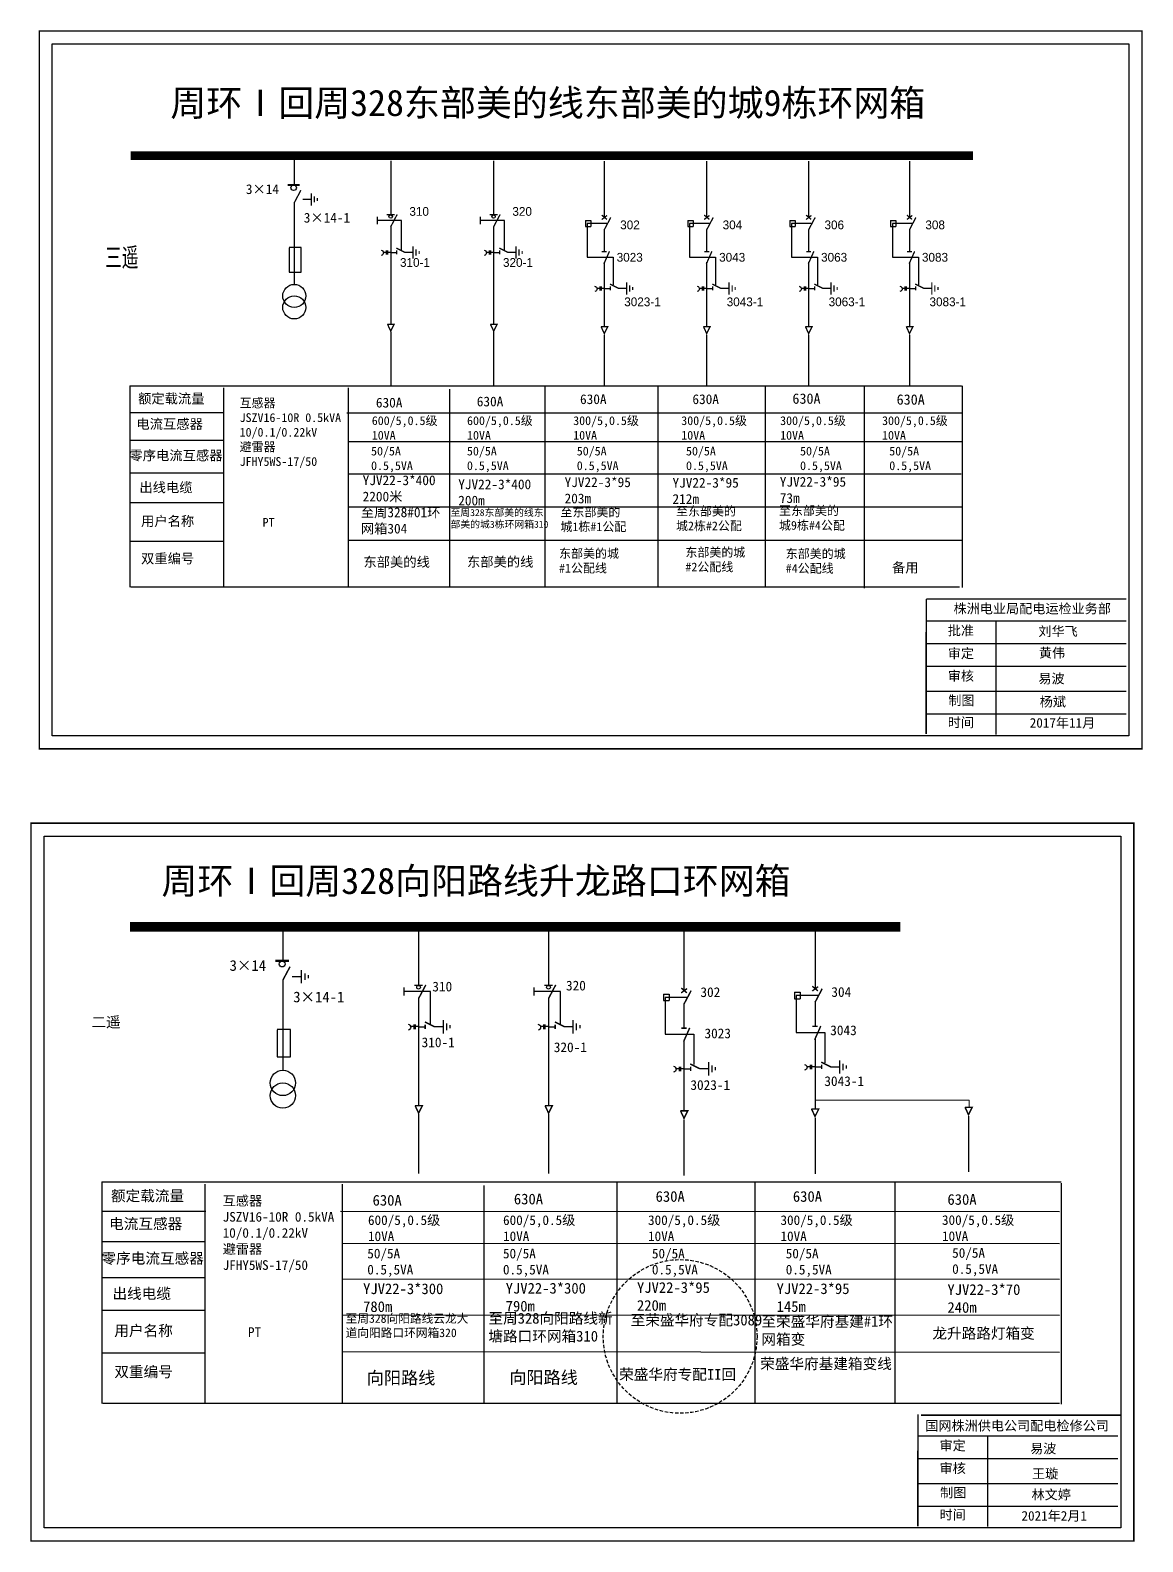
# Model space of a CAD drawing. Extents: x -187 to 352, y -252 to 97.
# Drawn here: x -48.8 to 77.8, y -75.1 to 97 of the extents above; entities that cross this region are included whole.
import ezdxf

# ---------------------------------------------------------------- set-up
doc = ezdxf.new("R2010")
doc.units = 0
doc.header["$LTSCALE"] = 0.774411
for name, pattern in [('ACAD_ISO02W100', [15, 12, -3]), ('CENTER', [50.8, 31.75, -6.35, 6.35, -6.35]), ('HIDDENX2', [0.75, 0.5, -0.25])]:
    doc.linetypes.add(name, pattern=pattern)
doc.layers.get('0').update_dxf_attribs({"linetype": 'CONTINUOUS'})
doc.layers.add('2', color=7, linetype='CONTINUOUS')
doc.layers.add('3', color=7, linetype='CONTINUOUS')
doc.styles.add('hztxt_txtstyle_0.00_0_0', font='simkai.ttf')
doc.styles.add('hztxt_txtstyle_1.80_0_0', font='', dxfattribs={"height": 1.8, "bigfont": 'hztxt.shx'})
doc.styles.add('hztxt_txtstyle_2.70_0_0', font='simkai.ttf', dxfattribs={"height": 2.7})
doc.styles.add('KaiTi_txtstyle_1.22_0_0', font='simkai.ttf', dxfattribs={"height": 1.220356})
doc.styles.add('SimSun_txtstyle_1.09_0_0', font='', dxfattribs={"height": 1.0944})
doc.styles.get("Standard").update_dxf_attribs({"font": '', "height": 2.5})
doc.styles.add('字体', font='', dxfattribs={"height": 2.5})
doc.styles.add('宋体', font='', dxfattribs={"width": 0.65})
doc.styles.get('hztxt_txtstyle_1.80_0_0').set_extended_font_data('hztxt')
doc.styles.get('SimSun_txtstyle_1.09_0_0').set_extended_font_data('SimSun')
doc.styles.get('Standard').set_extended_font_data('SimSun')
doc.styles.get('字体').set_extended_font_data('SimSun')
doc.styles.get('宋体').set_extended_font_data('SimSun')

# ---------------------------------------------------------------- blocks, each defined once
blk = doc.blocks.new('JD')
for points in [[(-2, 0.2), (-2, -0.2), (2, 0.2), (2, -0.2)], [(1, -1.2), (1, -0.8), (-1, -1.2), (-1, -0.8)], [(-0.5, -1.8), (-0.5, -2.2), (0.5, -1.8), (0.5, -2.2)]]:
    blk.add_trace(points)

msp = doc.modelspace()

# ---------------------------------------------------------------- linework, layer by layer
at = {"color": 0}
for p, q in [((-18.8, 82.69), (-18.8, 79.41)), ((-7.81, 82.09), (-7.81, 75.98)), ((3.9, 82.09), (3.9, 75.98)), ((16.49, 82.06), (16.49, 75.64)), ((28.15, 82.06), (28.15, 75.64)), ((39.75, 82.06), (39.75, 75.64)), ((51.22, 82.06), (51.22, 75.64)), ((-17.8, 77.74), (-16.86, 77.74)), ((-18.78, 77.37), (-18.78, 68.05)), ((-7.81, 74.62), (-7.81, 63.52)), ((3.9, 74.62), (3.9, 63.52)), ((14.36, 75.3), (14.96, 75.3)), ((14.36, 75.3), (14.36, 74.63)), ((14.36, 74.63), (14.96, 74.63)), ((14.96, 75.3), (14.96, 74.63)), ((16.49, 74.28), (16.49, 71.81)), ((26.02, 75.3), (26.62, 75.3)), ((26.02, 75.3), (26.02, 74.63)), ((26.02, 74.63), (26.62, 74.63)), ((26.62, 75.3), (26.62, 74.63)), ((28.15, 74.28), (28.15, 71.81)), ((37.62, 75.3), (38.22, 75.3)), ((37.62, 75.3), (37.62, 74.63)), ((37.62, 74.63), (38.22, 74.63)), ((38.22, 75.3), (38.22, 74.63)), ((39.75, 74.28), (39.75, 71.81)), ((49.09, 75.3), (49.69, 75.3)), ((49.09, 75.3), (49.09, 74.63)), ((49.09, 74.63), (49.69, 74.63)), ((49.69, 75.3), (49.69, 74.63)), ((51.22, 74.28), (51.22, 71.81)), ((-7.81, 71.67), (-7.12, 71.67)), ((-6.22, 71.69), (-5.28, 71.69)), ((3.9, 71.67), (4.59, 71.67)), ((5.5, 71.69), (6.44, 71.69)), ((16.49, 70.57), (16.49, 63.26)), ((28.15, 70.57), (28.15, 63.26)), ((39.75, 70.57), (39.75, 63.26)), ((51.22, 70.57), (51.22, 63.26)), ((16.49, 67.57), (17.18, 67.57)), ((18.09, 67.59), (19.03, 67.59)), ((28.15, 67.57), (28.84, 67.57)), ((29.74, 67.59), (30.68, 67.59)), ((39.75, 67.57), (40.44, 67.57)), ((41.34, 67.59), (42.28, 67.59)), ((51.22, 67.57), (51.92, 67.57)), ((52.82, 67.59), (53.76, 67.59)), ((-26.74, 53.42), (-37.44, 53.42)), ((-26.78, 50.27), (-37.48, 50.27)), ((-26.78, 46.55), (-37.48, 46.55)), ((-26.82, 43.16), (-37.53, 43.16)), ((-26.78, 38.75), (-37.49, 38.75)), ((-4.64, -5.01), (-4.64, -11.73)), ((10.15, -5.01), (10.15, -11.73)), ((40.48, -5.11), (40.48, -12.16)), ((-20.1, -5.29), (-20.1, -8.91)), ((25.56, -5.31), (25.56, -12.37)), ((-20.09, -11.15), (-20.09, -21.41)), ((-19.01, -10.74), (-17.97, -10.74)), ((-4.64, -13.23), (-4.64, -25.44)), ((10.15, -13.23), (10.15, -25.44)), ((23.22, -12.75), (23.88, -12.75)), ((23.22, -12.75), (23.22, -13.48)), ((23.22, -13.48), (23.88, -13.48)), ((23.88, -12.75), (23.88, -13.48)), ((38.13, -12.55), (38.79, -12.55)), ((38.13, -12.55), (38.13, -13.28)), ((38.13, -13.28), (38.79, -13.28)), ((38.79, -12.55), (38.79, -13.28)), ((40.48, -13.66), (40.48, -16.38)), ((25.56, -13.87), (25.56, -16.59)), ((-4.64, -16.47), (-3.88, -16.47)), ((-2.88, -16.45), (-1.85, -16.45)), ((10.15, -16.47), (10.91, -16.47)), ((11.9, -16.45), (12.94, -16.45)), ((25.56, -17.95), (25.56, -25.99)), ((40.48, -17.75), (40.48, -25.78)), ((25.56, -21.25), (26.33, -21.25)), ((27.32, -21.23), (28.35, -21.23)), ((40.48, -21.05), (41.24, -21.05)), ((42.23, -21.03), (43.27, -21.03)), ((-28.84, -37.5), (-40.61, -37.5)), ((-28.88, -40.96), (-40.66, -40.96)), ((-28.88, -45.05), (-40.66, -45.05)), ((-28.93, -48.78), (-40.7, -48.78)), ((-28.88, -53.63), (-40.66, -53.63))]:
    msp.add_line(p, q, dxfattribs=at)
at = {"color": 0, "linetype": 'ACAD_ISO02W100'}
for p, q in [((16.79, 74.95), (14.55, 74.95)), ((14.55, 74.95), (14.55, 71.14)), ((28.45, 74.95), (26.21, 74.95)), ((26.21, 74.95), (26.21, 71.14)), ((40.05, 74.95), (37.81, 74.95)), ((37.81, 74.95), (37.81, 71.14)), ((51.52, 74.95), (49.28, 74.95)), ((49.28, 74.95), (49.28, 71.14)), ((14.55, 71.14), (17.51, 71.14)), ((17.51, 71.14), (17.51, 68)), ((26.21, 71.14), (29.16, 71.14)), ((29.16, 71.14), (29.16, 68)), ((37.81, 71.14), (40.76, 71.14)), ((40.76, 71.14), (40.76, 68)), ((49.28, 71.14), (52.24, 71.14)), ((52.24, 71.14), (52.24, 68)), ((25.89, -13.14), (23.43, -13.14)), ((23.43, -13.14), (23.43, -17.33)), ((40.81, -12.93), (38.34, -12.93)), ((38.34, -12.93), (38.34, -17.12)), ((38.34, -17.12), (41.59, -17.12)), ((41.59, -17.12), (41.59, -20.57)), ((23.43, -17.33), (26.68, -17.33)), ((26.68, -17.33), (26.68, -20.78))]:
    msp.add_line(p, q, dxfattribs=at)
at = {"color": 0, "linetype": 'CENTER'}
for p, q in [((-7.81, 62.62), (-7.81, 56.48)), ((3.91, 62.62), (3.91, 56.48)), ((16.5, 62.28), (16.5, 56.52)), ((28.15, 62.28), (28.15, 56.52)), ((39.75, 62.28), (39.75, 56.52)), ((51.23, 62.28), (51.23, 56.52)), ((-4.63, -26.43), (-4.63, -33.18)), ((10.16, -26.43), (10.16, -33.18)), ((25.57, -27.07), (25.57, -33.41)), ((40.48, -26.86), (40.48, -33.2)), ((57.96, -26.64), (57.96, -32.98))]:
    msp.add_line(p, q, dxfattribs=at)
at = {"color": 0, "linetype": 'Continuous'}
for p, q in [((-37.51, 56.5), (57.16, 56.5)), ((-37.47, 33.55), (-37.47, 56.5)), ((-26.84, 56.25), (-26.84, 33.56)), ((-12.63, 56.25), (-12.63, 33.56)), ((-1.11, 56.1), (-1.11, 33.57)), ((9.72, 56.45), (9.72, 33.56)), ((22.61, 56.45), (22.61, 33.56)), ((34.81, 56.44), (34.81, 33.54)), ((46.08, 56.36), (46.08, 33.47)), ((57.21, 56.48), (57.21, 33.54)), ((-12.8, 53.43), (57.19, 53.43)), ((-12.63, 50.14), (57.21, 50.14)), ((-12.63, 46.46), (57.1, 46.46)), ((-12.63, 42.73), (57.29, 42.73)), ((-12.63, 38.93), (57.19, 38.93)), ((56.94, 33.55), (-37.39, 33.55)), ((53.15, 29.75), (75.9, 29.75)), ((61.04, 29.75), (61.04, 16.81)), ((53.15, 27.15), (75.9, 27.15)), ((53.15, 24.56), (75.9, 24.56)), ((53.15, 21.73), (75.9, 21.73)), ((53.15, 19.14), (75.9, 19.14)), ((-40.68, -34.11), (68.5, -34.11)), ((-40.64, -59.35), (-40.64, -34.11)), ((-28.95, -34.38), (-28.95, -59.34)), ((-13.32, -34.38), (-13.32, -59.34)), ((17.91, -34.16), (17.91, -59.34)), ((33.64, -34.16), (33.64, -59.34)), ((49.58, -34.18), (49.58, -59.36)), ((68.5, -34.26), (68.5, -59.45)), ((2.79, -34.55), (2.79, -59.33)), ((-13.51, -37.48), (68.3, -37.49)), ((-13.32, -41.11), (68.3, -41.15)), ((-13.32, -45.16), (68.3, -45.19)), ((-13.32, -49.26), (68.3, -49.3)), ((-13.32, -53.43), (68.3, -53.51)), ((68.3, -59.35), (-40.56, -59.35)), ((52.2, -63.03), (74.96, -63.03)), ((60.1, -63.03), (60.1, -73.37)), ((52.2, -65.62), (74.96, -65.62)), ((52.2, -68.45), (74.96, -68.45)), ((52.2, -71.04), (74.96, -71.04))]:
    msp.add_line(p, q, dxfattribs=at)
at = {"color": 7, "linetype": 'Continuous', "lineweight": 0, "ltscale": 0.801668}
for p, q in [((40.48, -24.84), (58.04, -24.84)), ((58.01, -24.82), (58.01, -25.64))]:
    msp.add_line(p, q, dxfattribs=at)
at = {"color": 0, "linetype": 'Continuous', "const_width": 0.182}
for points in [[(-47.79, 96.88), (77.69, 96.88), (77.69, 15.17), (-47.79, 15.17)], [(-48.74, 6.69), (76.75, 6.69), (76.75, -75.01), (-48.74, -75.01)]]:
    msp.add_lwpolyline(points, close=True, dxfattribs=at)
at = {"color": 0, "linetype": 'Continuous'}
for points in [[(-46.32, 95.4), (76.21, 95.4), (76.21, 16.65), (-46.32, 16.65)], [(-47.26, 5.22), (75.27, 5.22), (75.27, -73.53), (-47.26, -73.53)]]:
    msp.add_lwpolyline(points, close=True, dxfattribs=at)
at = {"color": 0}
for points, const_width in [([(-37.39, 82.69), (58.46, 82.69)], 0.998), ([(-19.55, 79.36), (-18.15, 79.36)], 0.238), ([(-18.78, 77.33), (-18.03, 78.75)], 0.15), ([(-8.26, 75.96), (-7.37, 75.96)], 0.15), ([(-7.81, 74.58), (-7.07, 76)], 0.15), ([(3.46, 75.96), (4.35, 75.96)], 0.15), ([(3.9, 74.58), (4.65, 76)], 0.15), ([(16.21, 75.42), (16.82, 75.88)], 0.15), ([(16.21, 75.92), (16.8, 75.43)], 0.15), ([(16.49, 74.24), (17.24, 75.66)], 0.15), ([(27.86, 75.42), (28.47, 75.88)], 0.15), ([(27.87, 75.92), (28.46, 75.43)], 0.15), ([(28.15, 74.24), (28.9, 75.66)], 0.15), ([(39.47, 75.92), (40.05, 75.43)], 0.15), ([(39.46, 75.42), (40.07, 75.88)], 0.15), ([(39.75, 74.24), (40.5, 75.66)], 0.15), ([(50.94, 75.42), (51.55, 75.88)], 0.15), ([(50.94, 75.92), (51.53, 75.43)], 0.15), ([(51.22, 74.24), (51.97, 75.66)], 0.15), ([(-7.16, 72.17), (-6.16, 71.67)], 0.15), ([(-7.12, 71.9), (-7.12, 71.44)], 0.15), ([(4.56, 72.17), (5.55, 71.67)], 0.15), ([(4.59, 71.9), (4.59, 71.44)], 0.15), ([(16.22, 71.77), (16.78, 71.77)], 0.15), ([(16.46, 70.38), (17.09, 71.8)], 0.15), ([(27.88, 71.77), (28.44, 71.77)], 0.15), ([(28.12, 70.38), (28.75, 71.8)], 0.15), ([(39.48, 71.77), (40.03, 71.77)], 0.15), ([(39.72, 70.38), (40.35, 71.8)], 0.15), ([(50.96, 71.77), (51.51, 71.77)], 0.15), ([(51.19, 70.38), (51.82, 71.8)], 0.15), ([(17.14, 68.07), (18.14, 67.57)], 0.15), ([(17.18, 67.8), (17.18, 67.34)], 0.15), ([(28.8, 68.07), (29.8, 67.57)], 0.15), ([(28.84, 67.8), (28.84, 67.34)], 0.15), ([(40.4, 68.07), (41.4, 67.57)], 0.15), ([(40.44, 67.8), (40.44, 67.34)], 0.15), ([(51.88, 68.07), (52.88, 67.57)], 0.15), ([(51.92, 67.8), (51.92, 67.34)], 0.15), ([(-8.18, 63.5), (-7.42, 63.5), (-7.81, 62.72), (-8.17, 63.51)], 0.15), ([(3.54, 63.5), (4.3, 63.5), (3.91, 62.72), (3.54, 63.51)], 0.15), ([(16.12, 63.22), (16.89, 63.22), (16.5, 62.44), (16.13, 63.23)], 0.15), ([(27.78, 63.22), (28.54, 63.22), (28.15, 62.44), (27.79, 63.23)], 0.15), ([(39.38, 63.22), (40.14, 63.22), (39.75, 62.44), (39.39, 63.23)], 0.15), ([(50.86, 63.22), (51.62, 63.22), (51.23, 62.44), (50.87, 63.23)], 0.15), ([(-37.48, -5.09), (50.2, -5.09)], 1.1), ([(-20.93, -8.96), (-19.39, -8.96)], 0.261), ([(-20.09, -11.19), (-19.26, -9.63)], 0.165), ([(-5.12, -11.75), (-4.15, -11.75)], 0.165), ([(-4.64, -13.27), (-3.81, -11.71)], 0.165), ([(9.67, -11.75), (10.64, -11.75)], 0.165), ([(10.15, -13.27), (10.97, -11.71)], 0.165), ([(25.26, -12.07), (25.9, -12.61)], 0.165), ([(25.25, -12.62), (25.92, -12.12)], 0.165), ([(40.16, -12.41), (40.83, -11.91)], 0.165), ([(40.17, -11.86), (40.82, -12.4)], 0.165), ([(25.56, -13.91), (26.39, -12.35)], 0.165), ([(40.48, -13.7), (41.3, -12.14)], 0.165), ([(-3.92, -15.92), (-2.82, -16.47)], 0.165), ([(-3.88, -16.22), (-3.88, -16.72)], 0.165), ([(10.87, -15.92), (11.97, -16.47)], 0.165), ([(10.91, -16.22), (10.91, -16.72)], 0.165), ([(25.27, -16.64), (25.88, -16.64)], 0.165), ([(25.53, -18.16), (26.22, -16.6)], 0.165), ([(40.18, -16.43), (40.79, -16.43)], 0.165), ([(40.44, -17.95), (41.14, -16.39)], 0.165), ([(26.28, -20.71), (27.38, -21.25)], 0.165), ([(41.2, -20.5), (42.29, -21.05)], 0.165), ([(26.33, -21), (26.33, -21.51)], 0.165), ([(41.24, -20.79), (41.24, -21.3)], 0.165), ([(-5.04, -25.46), (-4.2, -25.46), (-4.63, -26.31), (-5.03, -25.45)], 0.165), ([(9.75, -25.46), (10.58, -25.46), (10.16, -26.31), (9.76, -25.45)], 0.165), ([(40.07, -25.83), (40.91, -25.83), (40.48, -26.68), (40.08, -25.82)], 0.165), ([(57.54, -25.64), (58.37, -25.64), (57.95, -26.49), (57.55, -25.63)], 0.165), ([(25.16, -26.04), (26, -26.04), (25.57, -26.89), (25.17, -26.03)], 0.165)]:
    msp.add_lwpolyline(points, dxfattribs=dict(at, const_width=const_width))
for points in [[(-9.33, 75.74), (-9.33, 74.9)], [(2.39, 75.74), (2.39, 74.9)], [(-19.38, 72.21), (-19.38, 69.41), (-17.99, 69.41), (-17.99, 72.24), (-19.38, 72.24)], [(-8.32, 71.68), (-8.63, 71.68)], [(-8.32, 71.89), (-8.32, 71.43)], [(-8.18, 71.89), (-8.18, 71.43)], [(-7.82, 71.68), (-8.18, 71.68)], [(3.4, 71.68), (3.08, 71.68)], [(3.4, 71.89), (3.4, 71.43)], [(3.54, 71.89), (3.54, 71.43)], [(3.9, 71.68), (3.54, 71.68)], [(15.99, 67.57), (15.67, 67.57)], [(15.99, 67.78), (15.99, 67.33)], [(16.13, 67.78), (16.13, 67.33)], [(16.49, 67.57), (16.13, 67.57)], [(27.65, 67.57), (27.33, 67.57)], [(27.65, 67.78), (27.65, 67.33)], [(27.79, 67.78), (27.79, 67.33)], [(28.15, 67.57), (27.79, 67.57)], [(39.24, 67.57), (38.93, 67.57)], [(39.24, 67.78), (39.24, 67.33)], [(39.38, 67.78), (39.38, 67.33)], [(39.75, 67.57), (39.38, 67.57)], [(50.72, 67.57), (50.41, 67.57)], [(50.72, 67.78), (50.72, 67.33)], [(50.86, 67.78), (50.86, 67.33)], [(51.22, 67.57), (50.86, 67.57)], [(-6.3, -12), (-6.3, -12.92)], [(8.49, -12), (8.49, -12.92)], [(-20.74, -16.83), (-20.74, -19.91), (-19.22, -19.91), (-19.22, -16.8), (-20.74, -16.8)], [(-5.19, -16.46), (-5.54, -16.46)], [(-5.19, -16.23), (-5.19, -16.73)], [(-5.04, -16.23), (-5.04, -16.73)], [(-4.64, -16.46), (-5.04, -16.46)], [(9.6, -16.46), (9.25, -16.46)], [(9.6, -16.23), (9.6, -16.73)], [(9.75, -16.23), (9.75, -16.73)], [(10.15, -16.46), (9.75, -16.46)], [(25.01, -21.25), (24.66, -21.25)], [(25.01, -21.02), (25.01, -21.52)], [(25.16, -21.02), (25.16, -21.52)], [(25.56, -21.25), (25.16, -21.25)], [(39.92, -21.04), (39.58, -21.04)], [(39.92, -20.81), (39.92, -21.31)], [(40.08, -20.81), (40.08, -21.31)], [(40.48, -21.04), (40.08, -21.04)]]:
    msp.add_lwpolyline(points, dxfattribs=at)
at = {"color": 0, "linetype": 'ACAD_ISO02W100'}
for points in [[(-6.59, 71.91), (-6.59, 75.32), (-9.33, 75.32)], [(5.13, 71.91), (5.13, 75.32), (2.39, 75.32)], [(-3.29, -16.21), (-3.29, -12.46), (-6.3, -12.46)], [(11.5, -16.21), (11.5, -12.46), (8.49, -12.46)]]:
    msp.add_lwpolyline(points, dxfattribs=at)
at = {"color": 0}
for points in [[(-8.9, 71.94, -0.877934), (-8.89, 71.33)], [(2.82, 71.94, -0.877934), (2.83, 71.33)], [(15.4, 67.83, -0.877934), (15.42, 67.22)], [(27.06, 67.83, -0.877934), (27.07, 67.22)], [(38.66, 67.83, -0.877934), (38.67, 67.22)], [(50.14, 67.83, -0.877934), (50.15, 67.22)], [(-5.83, -16.18, -0.877934), (-5.82, -16.85)], [(8.95, -16.18, -0.877934), (8.97, -16.85)], [(24.37, -20.96, -0.877934), (24.38, -21.63)], [(39.28, -20.76, -0.877934), (39.29, -21.42)]]:
    msp.add_lwpolyline(points, format="xyb", dxfattribs=at)
at = {"color": 0, "linetype": 'Continuous', "const_width": 0.182}
for points in [[(53.15, 32.22), (53.13, 16.86)], [(53.15, 32.22), (75.9, 32.22)], [(52.2, -60.58), (52.19, -73.33)], [(52.54, -60.68), (75.29, -60.68)]]:
    msp.add_lwpolyline(points, dxfattribs=at)
at = {"color": 0}
for centre, radius in [((-18.85, 79.03), 0.305), ((-7.81, 75.75), 0.192), ((3.9, 75.75), 0.192), ((-20.16, -9.33), 0.335), ((-4.64, -11.98), 0.211), ((10.15, -11.98), 0.211)]:
    msp.add_circle(centre, radius, dxfattribs=at)
at = {"color": 1, "linetype": 'HIDDENX2'}
msp.add_circle((25.13, -51.73), 8.75, dxfattribs=at)
at = {"layer": '2', "color": 0}
for centre, radius in [((-18.78, 66.72), 1.31), ((-18.78, 65.41), 1.31), ((-20.08, -22.87), 1.44), ((-20.08, -24.31), 1.44)]:
    msp.add_circle(centre, radius, dxfattribs=at)

# ---------------------------------------------------------------- block references
at = {"color": 0, "rotation": 90}
for p, xscale, yscale, zscale in [((-16.85, 77.71), 0.3494655254594932, 0.3494655254594932, 0.3494655254595134), ((-5.27, 71.66), 0.3494655254594932, 0.3494655254594932, 0.3494655254595134), ((6.45, 71.66), 0.3494655254594932, 0.3494655254594932, 0.3494655254595134), ((19.04, 67.56), 0.3494655254594932, 0.3494655254594932, 0.3494655254595134), ((30.7, 67.56), 0.3494655254594932, 0.3494655254594932, 0.3494655254595134), ((42.3, 67.56), 0.3494655254594932, 0.3494655254594932, 0.3494655254595134), ((53.77, 67.56), 0.3494655254594932, 0.3494655254594932, 0.3494655254595134), ((-17.96, -10.77), 0.3844120780053828, 0.3844120780053828, 0.3844120780054647), ((-1.83, -16.48), 0.3844120780053828, 0.3844120780053828, 0.3844120780054647), ((12.95, -16.48), 0.3844120780053828, 0.3844120780053828, 0.3844120780054647), ((28.37, -21.26), 0.3844120780053828, 0.3844120780053828, 0.3844120780054647), ((43.28, -21.05), 0.3844120780053828, 0.3844120780053828, 0.3844120780054647)]:
    msp.add_blockref('JD', p, dxfattribs=dict(at, xscale=xscale, yscale=yscale, zscale=zscale))

# ---------------------------------------------------------------- texts
at = {"color": 0, "linetype": 'Continuous', "style": 'hztxt_txtstyle_2.70_0_0'}
for s, height, p in [('3×14', 1.109, (-24.29, 78.32)), ('3×14-1', 1.109, (-17.7, 75.07)), ('3×14', 1.22, (-26.14, -10.11)), ('310', 1.109, (-3.07, -12.45)), ('320', 1.109, (12.14, -12.34)), ('302', 1.109, (27.44, -13.09)), ('304', 1.109, (42.34, -13.07)), ('3×14-1', 1.22, (-18.9, -13.69)), ('3023', 1.109, (27.9, -17.78)), ('3043', 1.109, (42.21, -17.43)), ('310-1', 1.109, (-4.29, -18.8)), ('320-1', 1.109, (10.75, -19.36)), ('3043-1', 1.109, (41.54, -23.22)), ('3023-1', 1.109, (26.3, -23.66))]:
    msp.add_text(s, height=height, dxfattribs=at).set_placement(p)
at = {"color": 0, "style": 'hztxt_txtstyle_1.80_0_0'}
for s, p in [('310', (-5.68, 75.84)), ('320', (6.04, 75.84)), ('302', (18.31, 74.31)), ('304', (29.97, 74.31)), ('306', (41.56, 74.31)), ('308', (53.04, 74.31)), ('310-1', (-6.75, 70.03)), ('320-1', (4.97, 70.03)), ('3023', (17.91, 70.62)), ('3043', (29.57, 70.62)), ('3063', (41.17, 70.62)), ('3083', (52.65, 70.62)), ('3023-1', (18.77, 65.55)), ('3043-1', (30.43, 65.55)), ('3063-1', (42.03, 65.55)), ('3083-1', (53.51, 65.55))]:
    msp.add_text(s, height=0.998, dxfattribs=at).set_placement(p)
at = {"color": 0, "linetype": 'Continuous', "attachment_point": 1}
for s, insert, char_height, width, style in [('周环Ⅰ回周328东部美的线东部美的城9栋环网箱', (-32.88, 90.2), 3, 90.5642, '字体'), ('{\\fSimSun|b0|i0|c134|p2;额定载流量}', (-36.56, 55.59), 1.1094, 17.8852, 'hztxt_txtstyle_2.70_0_0'), ('\\A1;{\\fSimSun|b0|i0|c134|p2;互感器\\PJSZV16-10R 0.5kVA\\P10/0.1/0.22kV\\P避雷器\\PJFHY5WS-17/50}', (-25, 55.03), 0.9985, 18.4113, 'hztxt_txtstyle_2.70_0_0'), ('{\\fSimSun|b0|i0|c134|p2;630A}', (-9.49, 55.13), 1.1094, 17.8852, 'hztxt_txtstyle_2.70_0_0'), ('{\\fSimSun|b0|i0|c134|p2;630A}', (1.99, 55.26), 1.1094, 17.8852, 'hztxt_txtstyle_2.70_0_0'), ('{\\fSimSun|b0|i0|c134|p2;630A}', (13.74, 55.52), 1.1094, 17.8852, 'hztxt_txtstyle_2.70_0_0'), ('{\\fSimSun|b0|i0|c134|p2;630A}', (26.53, 55.52), 1.1094, 17.8852, 'hztxt_txtstyle_2.70_0_0'), ('{\\fSimSun|b0|i0|c134|p2;630A}', (37.91, 55.62), 1.1757, 9.454, 'hztxt_txtstyle_0.00_0_0'), ('{\\fSimSun|b0|i0|c134|p2;630A}', (49.77, 55.52), 1.1757, 9.454, 'hztxt_txtstyle_0.00_0_0'), ('{\\fSimSun|b0|i0|c134|p2;电流互感器}', (-36.75, 52.7), 1.1094, 17.8852, 'hztxt_txtstyle_2.70_0_0'), ('\\A1;{\\fSimSun|b0|i0|c134|p2;600/5,0.5级\\P10VA}', (-9.96, 53.02), 0.9985, 18.4113, 'hztxt_txtstyle_2.70_0_0'), ('\\A1;{\\fSimSun|b0|i0|c134|p2;600/5,0.5级\\P10VA}', (0.88, 53.02), 0.9985, 18.4113, 'hztxt_txtstyle_2.70_0_0'), ('\\A1;{\\fSimSun|b0|i0|c134|p2;300/5,0.5级\\P10VA}', (12.96, 53.02), 0.9985, 18.4113, 'hztxt_txtstyle_2.70_0_0'), ('\\A1;{\\fSimSun|b0|i0|c134|p2;300/5,0.5级\\P10VA}', (25.26, 53.02), 0.9985, 18.4113, 'hztxt_txtstyle_2.70_0_0'), ('\\A1;{\\fSimSun|b0|i0|c134|p2;300/5,0.5级\\P10VA}', (36.51, 53.02), 0.9985, 18.4113, 'hztxt_txtstyle_2.70_0_0'), ('\\A1;{\\fSimSun|b0|i0|c134|p2;300/5,0.5级\\P10VA}', (48.11, 53.02), 0.9985, 18.4113, 'hztxt_txtstyle_2.70_0_0'), ('{\\fSimSun|b0|i0|c134|p2;零序电流互感器}', (-37.54, 49.12), 1.1094, 17.8852, 'hztxt_txtstyle_2.70_0_0'), ('{\\fSimSun|b0|i0|c134|p2;50/5A\\P0.5,5VA}', (-10.04, 49.56), 0.9985, 17.8852, 'hztxt_txtstyle_2.70_0_0'), ('{\\fSimSun|b0|i0|c134|p2;50/5A\\P0.5,5VA}', (0.87, 49.56), 0.9985, 17.8852, 'hztxt_txtstyle_2.70_0_0'), ('{\\fSimSun|b0|i0|c134|p2;50/5A\\P0.5,5VA}', (13.37, 49.56), 0.9985, 17.8852, 'hztxt_txtstyle_2.70_0_0'), ('{\\fSimSun|b0|i0|c134|p2;50/5A\\P0.5,5VA}', (25.8, 49.56), 0.9985, 17.8852, 'hztxt_txtstyle_2.70_0_0'), ('{\\fSimSun|b0|i0|c134|p2;50/5A\\P0.5,5VA}', (38.78, 49.56), 0.9985, 17.8852, 'hztxt_txtstyle_2.70_0_0'), ('{\\fSimSun|b0|i0|c134|p2;50/5A\\P0.5,5VA}', (48.93, 49.56), 0.9985, 17.8852, 'hztxt_txtstyle_2.70_0_0'), ('{\\fSimSun|b0|i0|c134|p2;出线电缆}', (-36.41, 45.48), 1.1094, 17.8852, 'hztxt_txtstyle_2.70_0_0'), ('{\\fSimSun|b0|i0|c134|p2;YJV22-3*400\\P2200米}', (-11, 46.29), 1.1094, 17.8852, 'hztxt_txtstyle_2.70_0_0'), ('{\\fSimSun|b0|i0|c134|p2;YJV22-3*400\\P200m}', (-0.12, 45.83), 1.1094, 17.8852, 'hztxt_txtstyle_2.70_0_0'), ('{\\fSimSun|b0|i0|c134|p2;YJV22-3*95\\P203m}', (11.98, 46.07), 1.1094, 17.8852, 'hztxt_txtstyle_2.70_0_0'), ('{\\fSimSun|b0|i0|c134|p2;YJV22-3*95\\P212m}', (24.26, 46.01), 1.1094, 17.8852, 'hztxt_txtstyle_2.70_0_0'), ('{\\fSimSun|b0|i0|c134|p2;YJV22-3*95\\P73m}', (36.47, 46.12), 1.1094, 17.8852, 'hztxt_txtstyle_2.70_0_0'), ('{\\fSimSun|b0|i0|c134|p2;用户名称}', (-36.22, 41.64), 1.1094, 17.8852, 'hztxt_txtstyle_2.70_0_0'), ('{\\fSimSun|b0|i0|c134|p2;PT}', (-22.39, 41.44), 1.0024, 7.7986, 'hztxt_txtstyle_0.00_0_0'), ('{\\fSimSun|b0|i0|c134|p2;至周328#01环网箱304}', (-11.21, 42.64), 1.1094, 9.6036, 'hztxt_txtstyle_2.70_0_0'), ('{\\fSimSun|b0|i0|c134|p2;至周328东部美的线东部美的城3栋环网箱310}', (-1, 42.46), 0.8, 11.2806, 'hztxt_txtstyle_2.70_0_0'), ('{\\fSimSun|b0|i0|c134|p2;至东部美的城1栋#1公配}', (11.51, 42.61), 1, 8.146, 'hztxt_txtstyle_2.70_0_0'), ('{\\fSimSun|b0|i0|c134|p2;至东部美的城2栋#2公配}', (24.66, 42.71), 1, 8.146, 'hztxt_txtstyle_2.70_0_0'), ('{\\fSimSun|b0|i0|c134|p2;至东部美的城9栋#4公配}', (36.38, 42.77), 1, 8.146, 'hztxt_txtstyle_2.70_0_0'), ('{\\fSimSun|b0|i0|c134|p2;东部美的城#1公配线}', (11.35, 37.9), 1, 8.146, 'hztxt_txtstyle_2.70_0_0'), ('{\\fSimSun|b0|i0|c134|p2;东部美的城#2公配线}', (25.73, 38.03), 1, 8.146, 'hztxt_txtstyle_2.70_0_0'), ('{\\fSimSun|b0|i0|c134|p2;东部美的城#4公配线}', (37.15, 37.87), 1, 8.146, 'hztxt_txtstyle_2.70_0_0'), ('{\\fSimSun|b0|i0|c134|p2;双重编号}', (-36.22, 37.38), 1.1094, 17.8852, 'hztxt_txtstyle_2.70_0_0'), ('{\\fSimSun|b0|i0|c134|p2;东部美的线}', (-10.91, 36.99), 1.1094, 9.6036, 'hztxt_txtstyle_2.70_0_0'), ('{\\fSimSun|b0|i0|c134|p2;东部美的线}', (0.87, 37.01), 1.1094, 9.6036, 'hztxt_txtstyle_2.70_0_0'), ('{\\fSimSun|b0|i0|c134|p2;备用}', (49.24, 36.35), 1.1094, 17.8852, 'hztxt_txtstyle_2.70_0_0'), ('株洲电业局配电运检业务部', (56.25, 31.68), 1.0944, 29.9201, '字体'), ('{\\fKaiTi_GB2312|b0|i0|c134|p49;批准}', (55.59, 29.18), 1.0944, 8.5588, '字体'), ('刘华飞', (65.9, 29.09), 1.094, 8.5588, '字体'), ('\\f\uffbfﾬￌﾣﾤ_GB2312|b0|i0|c134|p49;审定', (55.59, 26.58), 1.0944, 8.5588, '字体'), ('黄伟', (65.96, 26.65), 1.094, 8.5588, '字体'), ('\\f\uffbfﾬￌﾣﾤ_GB2312|b0|i0|c134|p49;审核', (55.59, 24.01), 1.0944, 8.5588, '字体'), ('易波', (65.9, 23.71), 1.094, 8.5588, '字体'), ('\\f\uffbfﾬￌﾣﾤ_GB2312|b0|i0|c134|p49;制图', (55.65, 21.23), 1.0944, 8.5588, '字体'), ('{\\fSimSun|b0|i0|c134|p2;杨斌}', (66.06, 21.08), 1.0944, 8.5588, '字体'), ('\\f\uffbfﾬￌﾣﾤ_GB2312|b0|i0|c134|p49;时间', (55.59, 18.72), 1.0944, 8.5588, '字体'), ('2017年11月', (64.92, 18.67), 1.094, 16.0081, '字体'), ('周环Ⅰ回周328向阳路线升龙路口环网箱', (-33.89, 1.64), 3, 94.5421, '字体'), ('{\\fSimSun|b0|i0|c134|p2;二遥}', (-41.87, -15.33), 1.2204, 19.6738, 'hztxt_txtstyle_2.70_0_0'), ('{\\fSimSun|b0|i0|c134|p2;额定载流量}', (-39.64, -35.11), 1.2204, 19.6738, 'hztxt_txtstyle_2.70_0_0'), ('\\A1;{\\fSimSun|b0|i0|c134|p2;互感器\\PJSZV16-10R 0.5kVA\\P10/0.1/0.22kV\\P避雷器\\PJFHY5WS-17/50}', (-26.93, -35.73), 1.0983, 20.2524, 'hztxt_txtstyle_2.70_0_0'), ('{\\fSimSun|b0|i0|c134|p2;630A}', (-9.87, -35.61), 1.2204, 19.6738, 'hztxt_txtstyle_2.70_0_0'), ('{\\fSimSun|b0|i0|c134|p2;630A}', (6.21, -35.47), 1.2204, 19.6738, 'hztxt_txtstyle_2.70_0_0'), ('{\\fSimSun|b0|i0|c134|p2;630A}', (22.34, -35.18), 1.2204, 19.6738, 'hztxt_txtstyle_2.70_0_0'), ('{\\fSimSun|b0|i0|c134|p2;630A}', (37.96, -35.18), 1.2204, 19.6738, 'hztxt_txtstyle_2.70_0_0'), ('{\\fSimSun|b0|i0|c134|p2;630A}', (55.55, -35.52), 1.2204, 19.6738, 'hztxt_txtstyle_2.70_0_0'), ('\\A1;{\\fSimSun|b0|i0|c134|p2;600/5,0.5级\\P10VA}', (-10.39, -37.94), 1.0983, 20.2524, 'hztxt_txtstyle_2.70_0_0'), ('\\A1;{\\fSimSun|b0|i0|c134|p2;600/5,0.5级\\P10VA}', (4.98, -37.94), 1.0983, 20.2524, 'hztxt_txtstyle_2.70_0_0'), ('\\A1;{\\fSimSun|b0|i0|c134|p2;300/5,0.5级\\P10VA}', (21.48, -37.94), 1.0983, 20.2524, 'hztxt_txtstyle_2.70_0_0'), ('\\A1;{\\fSimSun|b0|i0|c134|p2;300/5,0.5级\\P10VA}', (36.55, -37.94), 1.0983, 20.2524, 'hztxt_txtstyle_2.70_0_0'), ('\\A1;{\\fSimSun|b0|i0|c134|p2;300/5,0.5级\\P10VA}', (54.93, -37.93), 1.0983, 20.2524, 'hztxt_txtstyle_2.70_0_0'), ('{\\fSimSun|b0|i0|c134|p2;电流互感器}', (-39.85, -38.29), 1.2204, 19.6738, 'hztxt_txtstyle_2.70_0_0'), ('{\\fSimSun|b0|i0|c134|p2;零序电流互感器}', (-40.72, -42.22), 1.2204, 19.6738, 'hztxt_txtstyle_2.70_0_0'), ('{\\fSimSun|b0|i0|c134|p2;50/5A\\P0.5,5VA}', (-10.47, -41.74), 1.0983, 19.6738, 'hztxt_txtstyle_2.70_0_0'), ('{\\fSimSun|b0|i0|c134|p2;50/5A\\P0.5,5VA}', (4.97, -41.74), 1.0983, 19.6738, 'hztxt_txtstyle_2.70_0_0'), ('{\\fSimSun|b0|i0|c134|p2;50/5A\\P0.5,5VA}', (21.92, -41.74), 1.0983, 19.6738, 'hztxt_txtstyle_2.70_0_0'), ('{\\fSimSun|b0|i0|c134|p2;50/5A\\P0.5,5VA}', (37.15, -41.74), 1.0983, 19.6738, 'hztxt_txtstyle_2.70_0_0'), ('{\\fSimSun|b0|i0|c134|p2;50/5A\\P0.5,5VA}', (56.09, -41.67), 1.0983, 19.6738, 'hztxt_txtstyle_2.70_0_0'), ('{\\fSimSun|b0|i0|c134|p2;出线电缆}', (-39.47, -46.23), 1.2204, 19.6738, 'hztxt_txtstyle_2.70_0_0'), ('YJV22-3*300\\P780m', (-10.95, -45.69), 1.2204, 19.6738, 'hztxt_txtstyle_2.70_0_0'), ('YJV22-3*300\\P790m', (5.28, -45.63), 1.2204, 19.6738, 'hztxt_txtstyle_2.70_0_0'), ('YJV22-3*95\\P220m', (20.22, -45.55), 1.22, 19.6738, 'hztxt_txtstyle_2.70_0_0'), ('YJV22-3*95\\P145m', (36.11, -45.68), 1.22, 19.6738, 'hztxt_txtstyle_2.70_0_0'), ('{\\fSimSun|b0|i0|c134|p2;至周328向阳路线云龙大道向阳路口环网箱320}', (-12.94, -49.2), 0.9763, 14.5189, 'hztxt_txtstyle_2.70_0_0'), ('{\\fSimSun|b0|i0|c134|p2;至周328向阳路线新塘路口环网箱310}', (3.31, -49.05), 1.2204, 15.3442, 'hztxt_txtstyle_2.70_0_0'), ('{\\fSimSun|b0|i0|c134|p2;至荣盛华府专配3089}', (19.5, -49.25), 1.2204, 15.3442, 'hztxt_txtstyle_2.70_0_0'), ('{\\fSimSun|b0|i0|c134|p2;至荣盛华府基建#1环网箱变}', (34.38, -49.41), 1.2204, 15.3442, 'hztxt_txtstyle_2.70_0_0'), ('{\\fSimSun|b0|i0|c134|p2;用户名称}', (-39.26, -50.46), 1.2204, 19.6738, 'hztxt_txtstyle_2.70_0_0'), ('{\\fSimSun|b0|i0|c134|p2;PT}', (-24.05, -50.68), 1.1026, 8.5785, 'hztxt_txtstyle_0.00_0_0'), ('{\\fSimSun|b0|i0|c134|p2;双重编号}', (-39.26, -55.14), 1.2204, 19.6738, 'hztxt_txtstyle_2.70_0_0'), ('{\\fSimSun|b0|i0|c134|p2;荣盛华府基建箱变线}', (34.24, -54.22), 1.2204, 15.3442, 'hztxt_txtstyle_2.70_0_0'), ('{\\fSimSun|b0|i0|c134|p2;荣盛华府专配II回}', (18.19, -55.44), 1.2204, 15.3442, 'hztxt_txtstyle_2.70_0_0'), ('国网株洲供电公司配电检修公司', (53.03, -61.34), 1.0944, 29.9201, '字体'), ('\\f\uffbfﾬￌﾣﾤ_GB2312|b0|i0|c134|p49;审定', (54.65, -63.6), 1.0944, 8.5588, '字体'), ('易波', (64.96, -63.94), 1.094, 8.5588, '字体'), ('\\f\uffbfﾬￌﾣﾤ_GB2312|b0|i0|c134|p49;审核', (54.65, -66.18), 1.0944, 8.5588, '字体'), ('王璇', (65.18, -66.79), 1.094, 8.5588, '字体'), ('\\f\uffbfﾬￌﾣﾤ_GB2312|b0|i0|c134|p49;制图', (54.71, -68.96), 1.0944, 8.5588, '字体'), ('\\f\uffbfﾬￌﾣﾤ_GB2312|b0|i0|c134|p49;时间', (54.65, -71.47), 1.0944, 8.5588, '字体')]:
    msp.add_mtext(s, dxfattribs=dict(at, insert=insert, char_height=char_height, width=width, style=style))
at = {"color": 7, "linetype": 'Continuous', "attachment_point": 1}
for s, insert, char_height, width, style in [('YJV22-3*70\\P240m', (55.55, -45.78), 1.22, 19.6738, 'KaiTi_txtstyle_1.22_0_0'), ('龙升路路灯箱变', (53.84, -50.76), 1.22, 15.3442, 'KaiTi_txtstyle_1.22_0_0'), ('林文婷', (65.12, -69.19), 1.094, 8.5588, 'SimSun_txtstyle_1.09_0_0'), ('2021年2月1', (63.98, -71.6), 1.094, 16.0081, 'SimSun_txtstyle_1.09_0_0')]:
    msp.add_mtext(s, dxfattribs=dict(at, insert=insert, char_height=char_height, width=width, style=style))
at = {"color": 0, "char_height": 1.43, "width": 17.776, "attachment_point": 1}
for insert in [(-10.53, -55.73), (5.69, -55.68)]:
    msp.add_mtext('向阳路线', dxfattribs=dict(at, insert=insert))
at = {"layer": '3', "color": 0, "style": '宋体', "width": 0.65}
msp.add_text('三遥', height=2.143, dxfattribs=at).set_placement((-40.31, 70.05, -0.03))

doc.saveas('drawing.dxf')
